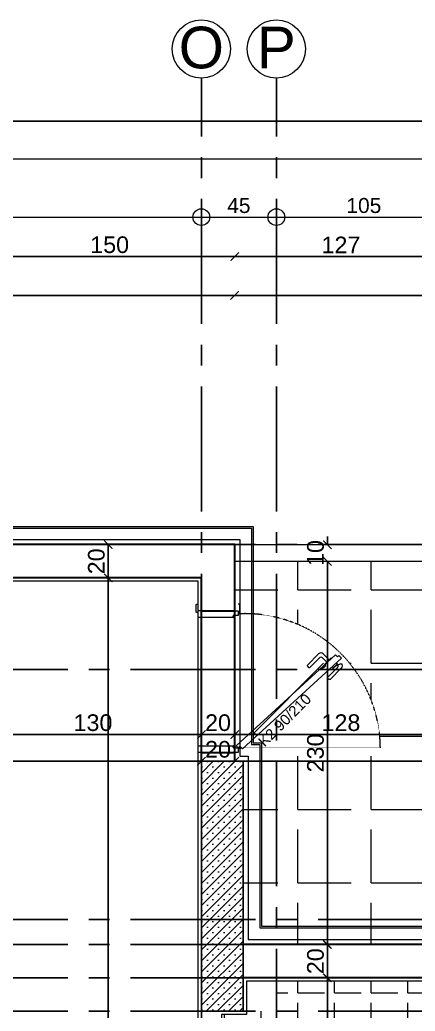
# Model space of a CAD drawing. Header units: millimetres. Extents: x 2778 to 13672, y 1832 to 5175.
# Drawn here: x 12277 to 12514, y 4540 to 5135 of the extents above; entities that cross this region are included whole.
import ezdxf

# ---------------------------------------------------------------- set-up
doc = ezdxf.new("R2010")
doc.units = ezdxf.units.MM
for name, pattern in [('CENTER2', [112.5, 75, -12.5, 12.5, -12.5]), ('DASHDOT2', [12.7, 6.35, -3.175, 0, -3.175]), ('DOTX2', [0.5, 0, -0.5])]:
    doc.linetypes.add(name, pattern=pattern)
for name, color, linetype, lineweight in [('aks', 251, 'DASHDOT2', 35), ('duvar', 232, 'Continuous', 30), ('görünüş', 201, 'Continuous', 18), ('ince', 37, 'Continuous', 0), ('iz', 1, 'DOTX2', 20), ('kapı', 3, 'Continuous', 18), ('sıva dış', 30, 'Continuous', 9), ('sıva iç', 21, 'Continuous', 0), ('yalıtım', 107, 'Continuous', 0), ('yazı', 11, 'Continuous', 20), ('z - tarama', 251, 'Continuous', 18), ('ölçü dış', 192, 'Continuous', 20), ('ÖLÇÜ İÇ', 7, 'Continuous', 9)]:
    doc.layers.add(name, color=color, linetype=linetype, lineweight=lineweight)
for name, color, linetype in [('İÇÖLÇÜ', 7, 'Continuous'), ('Panel', 7, 'Continuous'), ('Standart', 7, 'Continuous'), ('Ölçülendirme', 7, 'Continuous')]:
    doc.layers.add(name, color=color, linetype=linetype)
doc.styles.add('arial_1_18', font='arial.ttf', dxfattribs={"height": 0.2})
doc.styles.get("Standard").update_dxf_attribs({"font": 'arial.ttf'})
doc.dimstyles.new('zulay iç ölçü', dxfattribs={"dimtxt": 10, "dimasz": 5, "dimexe": 0.18, "dimexo": 0, "dimgap": 2, "dimtad": 3, "dimdec": 0, "dimzin": 0, "dimdsep": 46, "dimtxsty": 'Standard', "dimblk": 'ARCHTICK', "dimcen": 0.09, "dimse1": 1, "dimse2": 1, "dimadec": 0, "dimazin": 0, "dimtfac": 1, "dimtdec": 0, "dimtix": 1, "dimtofl": 0, "dimtmove": 0, "dimatfit": 3, "dimldrblk": 'ARCHTICK', "dimfxl": 1, "dimtolj": 1, "dimtzin": 0, "dimarcsym": 0})

# ---------------------------------------------------------------- blocks, each defined once
blk = doc.blocks.new('IDE941Entity3557')
at = {"layer": 'Panel', "linetype": 'Continuous', "lineweight": 5}
h = blk.add_hatch(dxfattribs=at)
h.set_pattern_fill('SACNCR', color=163, scale=50, style=0)
h.set_pattern_definition([(45, (0, 0), (-3.314563, 3.314563), []), (45, (3.3146, 0), (-3.314563, 3.314563), [0, -4.6875])])
h.paths.add_polyline_path([(3730, 2050), (3730, 2200), (3755, 2200), (3755, 2050)])
blk = doc.blocks.new('IDE941Entity3558')
at = {"layer": 'Panel', "color": 164, "linetype": 'Continuous', "lineweight": -3}
blk.add_lwpolyline([(3755, 2050), (3730, 2050)], dxfattribs=at)
blk = doc.blocks.new('IDE941Entity3559')
at = {"layer": 'Panel', "color": 164, "linetype": 'Continuous', "lineweight": -3}
blk.add_lwpolyline([(3755, 2050), (3755, 2200)], dxfattribs=at)
blk = doc.blocks.new('IDE941Entity3560')
at = {"layer": 'Panel', "color": 164, "linetype": 'Continuous', "lineweight": -3}
blk.add_lwpolyline([(3755, 2200), (3730, 2200)], dxfattribs=at)
blk = doc.blocks.new('IDE941Entity3561')
at = {"layer": 'Panel', "color": 164, "linetype": 'Continuous', "lineweight": -3}
blk.add_lwpolyline([(3730, 2050), (3730, 2200)], dxfattribs=at)
blk = doc.blocks.new('IDE941Entity3926')
at = {"layer": 'Ölçülendirme', "color": 1, "linetype": 'Continuous', "lineweight": 5}
for points in [[(3262, 2723), (4738, 2723)], [(3262, 2688), (4738, 2688)]]:
    blk.add_lwpolyline(points, dxfattribs=at)
for centre in [(3730, 2688), (3775, 2688)]:
    blk.add_circle(centre, 5, dxfattribs=at)
at = {"layer": 'Ölçülendirme', "color": 1, "linetype": 'Continuous', "lineweight": 5, "style": 'arial_1_18'}
for s, p in [('45', (3745.51, 2690.5)), ('105', (3817.01, 2690.5))]:
    blk.add_text(s, height=9, dxfattribs=at).set_placement(p)
blk = doc.blocks.new('_ArchTick')
at = {"color": 0, "linetype": 'ByBlock', "const_width": 0.15}
blk.add_lwpolyline([(-0.5, -0.5), (0.5, 0.5)], dxfattribs=at)
blk = doc.blocks.new('*D2696')
at = {"layer": 'Defpoints', "color": 0, "transparency": 16777216}
for p in [(8656.17, 5074.42), (8656.17, 5074.42), (13386.17, 5074.42)]:
    blk.add_point(p, dxfattribs=at)
at = {"layer": 'ÖLÇÜ İÇ', "color": 0, "lineweight": -2, "transparency": 16777216}
blk.add_line((13386.17, 5074.42), (8656.17, 5074.42), dxfattribs=at)
at = {"layer": 'ÖLÇÜ İÇ', "color": 0, "lineweight": -2, "transparency": 16777216, "xscale": 5, "yscale": 5, "zscale": 5, "rotation": 180}
blk.add_blockref('_ArchTick', (8656.17, 5074.42), dxfattribs=at)
at = {"layer": 'ÖLÇÜ İÇ', "color": 0, "lineweight": -2, "transparency": 16777216, "xscale": 5, "yscale": 5, "zscale": 5}
blk.add_blockref('_ArchTick', (13386.17, 5074.42), dxfattribs=at)
at = {"layer": 'ÖLÇÜ İÇ', "color": 0, "transparency": 16777216, "insert": (11021.17, 5081.52), "char_height": 10, "attachment_point": 5}
blk.add_mtext('\\A1;4730', dxfattribs=at)
blk = doc.blocks.new('sadsfsfsf')
at = {"layer": 'ince'}
for p, q in [((0.7, 0), (-0.7, 0)), ((0, 0.7), (0, -0.7))]:
    blk.add_line(p, q, dxfattribs=at)
for radius in [0.6, 0.45]:
    blk.add_circle((0, 0), radius, dxfattribs=at)
blk = doc.blocks.new('WER')
at = {"layer": 'duvar'}
for p, q in [((1010123.06, -373432.25), (1010103.06, -373432.25)), ((1010123.06, -373517.25), (1010103.06, -373517.25))]:
    blk.add_line(p, q, dxfattribs=at)
at = {"layer": 'ince'}
blk.add_line((1010091.45, -373444.09), (1010049.71, -373485.83), dxfattribs=at)
for points in [[(1010103.96, -373436.25), (1010103.96, -373435.3, 0.414214), (1010103.71, -373435.05), (1010102.66, -373435.05), (1010102.66, -373435.2, -0.170049), (1010102.81, -373435.14), (1010103.62, -373435.14, -0.414214), (1010103.87, -373435.39), (1010103.87, -373435.81, -0.482314), (1010103.56, -373436.05), (1010102.76, -373435.87, -0.112206), (1010102.66, -373435.82), (1010102.66, -373435.95)], [(1010044.08, -373482.78), (1010042.67, -373484.19), (1010039.14, -373485.66, -0.414214), (1010039.14, -373482.83), (1010045.85, -373476.11, -0.414214), (1010046.56, -373476.11), (1010047.27, -373476.82, -0.414214), (1010047.27, -373477.52), (1010041.26, -373483.53, 0.414214), (1010041.26, -373484.95)], [(1010047.76, -373486.45), (1010046.35, -373487.87), (1010049.88, -373491.4, 0.414214), (1010052.71, -373491.4), (1010059.43, -373484.69, 0.414214), (1010059.43, -373483.98), (1010058.72, -373483.27, 0.414214), (1010058.01, -373483.27), (1010052, -373489.28, -0.414214), (1010050.59, -373489.28)], [(1010103.96, -373514.2), (1010103.96, -373513.25), (1010102.66, -373513.55), (1010102.66, -373513.68, -0.112206), (1010102.76, -373513.63), (1010103.56, -373513.44, -0.482314), (1010103.87, -373513.69), (1010103.87, -373514.1, -0.414214), (1010103.62, -373514.35), (1010102.81, -373514.35, -0.170049), (1010102.66, -373514.3), (1010102.66, -373514.45), (1010103.71, -373514.45, 0.414214)]]:
    blk.add_lwpolyline(points, format="xyb", close=True, dxfattribs=at)
for points in [[(1010041.97, -373485.74), (1010041.55, -373485.31), (1010045.21, -373481.66), (1010045.63, -373482.08)], [(1010044.8, -373488.56), (1010045.23, -373488.99), (1010048.88, -373485.33), (1010048.46, -373484.91)]]:
    blk.add_lwpolyline(points, dxfattribs=at)
for points in [[(1010101.06, -373516.25), (1010100.31, -373516.25, 0.414214), (1010100.06, -373516.5), (1010100.06, -373521, 0.414214), (1010100.31, -373521.25), (1010101.06, -373521.25)], [(1010125.06, -373516.25), (1010125.81, -373516.25, -0.414214), (1010126.06, -373516.5), (1010126.06, -373521, -0.414214), (1010125.81, -373521.25), (1010125.06, -373521.25)]]:
    blk.add_lwpolyline(points, format="xyb", dxfattribs=at)
at = {"layer": 'iz', "ltscale": 0.1}
for p, q in [((1010103.06, -373432.25), (1010103.06, -373517.25)), ((1010123.06, -373432.25), (1010123.06, -373517.25)), ((1010101.06, -373435.05), (1010015.66, -373435.05))]:
    blk.add_line(p, q, dxfattribs=at)
blk.add_arc((1010096.92, -373434.29), 81.26, 180.53408, 272.92059, dxfattribs=at)
at = {"layer": 'kapı'}
for p, q in [((1010092.86, -373445.51), (1010090.03, -373442.68)), ((1010051.13, -373482.24), (1010048.3, -373484.41))]:
    blk.add_line(p, q, dxfattribs=at)
for points in [[(1010125.06, -373432.25), (1010125.06, -373436.25), (1010103.96, -373436.25), (1010103.96, -373435.3, 0.414214), (1010103.71, -373435.05), (1010101.06, -373435.05), (1010101.06, -373432.25), (1010101.06, -373432.25)], [(1010101.06, -373517.25), (1010101.06, -373514.45), (1010103.71, -373514.45, 0.414214), (1010103.96, -373514.2), (1010103.96, -373513.25), (1010125.06, -373513.25), (1010125.06, -373517.25)]]:
    blk.add_lwpolyline(points, format="xyb", dxfattribs=at)
blk.add_lwpolyline([(1010101.06, -373435.05), (1010100, -373436.11), (1010098.3, -373434.41), (1010038.97, -373488.74), (1010040.67, -373490.44), (1010041.38, -373489.73), (1010042.51, -373490.86), (1010102.19, -373436.18), (1010101.06, -373435.05)], dxfattribs=at)
at = {"layer": 'sıva iç'}
for p, q in [((1010101.06, -373432.25), (1010103.06, -373432.25)), ((1010123.06, -373432.25), (1010125.06, -373432.25)), ((1010103.06, -373517.25), (1010101.06, -373517.25)), ((1010123.06, -373517.25), (1010125.06, -373517.25))]:
    blk.add_line(p, q, dxfattribs=at)
at = {"layer": 'ölçü dış'}
blk.add_line((1010103.06, -373432.25), (1010123.06, -373432.25), dxfattribs=at)
at = {"layer": 'ince', "rotation": 270}
blk.add_blockref('sadsfsfsf', (1010100, -373435.05), dxfattribs=at)
at = {"layer": 'yazı'}
blk.add_text('K2 90/210', height=6.328, rotation=225, dxfattribs=at).set_placement((1010085.08, -373435.16))
blk = doc.blocks.new('*D3273')
at = {"layer": 'Defpoints', "color": 0, "transparency": 16777216}
for p in [(12406.17, 4706.22), (12406.17, 4706.22), (12533.67, 4580.23)]:
    blk.add_point(p, dxfattribs=at)
at = {"layer": 'ÖLÇÜ İÇ', "color": 0, "lineweight": -2, "transparency": 16777216}
blk.add_line((12533.67, 4706.22), (12406.17, 4706.22), dxfattribs=at)
at = {"layer": 'ÖLÇÜ İÇ', "color": 0, "lineweight": -2, "transparency": 16777216, "xscale": 5, "yscale": 5, "zscale": 5, "rotation": 180}
blk.add_blockref('_ArchTick', (12406.17, 4706.22), dxfattribs=at)
at = {"layer": 'ÖLÇÜ İÇ', "color": 0, "lineweight": -2, "transparency": 16777216, "xscale": 5, "yscale": 5, "zscale": 5}
blk.add_blockref('_ArchTick', (12533.67, 4706.22), dxfattribs=at)
at = {"layer": 'ÖLÇÜ İÇ', "color": 0, "transparency": 16777216, "insert": (12469.92, 4713.33), "char_height": 10, "attachment_point": 5}
blk.add_mtext('\\A1;128', dxfattribs=at)
blk = doc.blocks.new('*D3274')
at = {"layer": 'Defpoints', "color": 0, "transparency": 16777216}
for p in [(12386.17, 4706.22), (12386.17, 4706.22), (12406.17, 4706.22)]:
    blk.add_point(p, dxfattribs=at)
at = {"layer": 'ÖLÇÜ İÇ', "color": 0, "lineweight": -2, "transparency": 16777216}
blk.add_line((12406.17, 4706.22), (12386.17, 4706.22), dxfattribs=at)
at = {"layer": 'ÖLÇÜ İÇ', "color": 0, "lineweight": -2, "transparency": 16777216, "xscale": 5, "yscale": 5, "zscale": 5, "rotation": 180}
blk.add_blockref('_ArchTick', (12386.17, 4706.22), dxfattribs=at)
at = {"layer": 'ÖLÇÜ İÇ', "color": 0, "lineweight": -2, "transparency": 16777216, "xscale": 5, "yscale": 5, "zscale": 5}
blk.add_blockref('_ArchTick', (12406.17, 4706.22), dxfattribs=at)
at = {"layer": 'ÖLÇÜ İÇ', "color": 0, "transparency": 16777216, "insert": (12396.17, 4713.33), "char_height": 10, "attachment_point": 5}
blk.add_mtext('\\A1;20', dxfattribs=at)
blk = doc.blocks.new('*D3275')
at = {"layer": 'Defpoints', "color": 0, "transparency": 16777216}
for p in [(12256.17, 4800.23), (12256.17, 4706.22), (12386.17, 4706.22)]:
    blk.add_point(p, dxfattribs=at)
at = {"layer": 'ÖLÇÜ İÇ', "color": 0, "lineweight": -2, "transparency": 16777216}
blk.add_line((12386.17, 4706.22), (12256.17, 4706.22), dxfattribs=at)
at = {"layer": 'ÖLÇÜ İÇ', "color": 0, "lineweight": -2, "transparency": 16777216, "xscale": 5, "yscale": 5, "zscale": 5, "rotation": 180}
blk.add_blockref('_ArchTick', (12256.17, 4706.22), dxfattribs=at)
at = {"layer": 'ÖLÇÜ İÇ', "color": 0, "lineweight": -2, "transparency": 16777216, "xscale": 5, "yscale": 5, "zscale": 5}
blk.add_blockref('_ArchTick', (12386.17, 4706.22), dxfattribs=at)
at = {"layer": 'ÖLÇÜ İÇ', "color": 0, "transparency": 16777216, "insert": (12321.17, 4713.33), "char_height": 10, "attachment_point": 5}
blk.add_mtext('\\A1;130', dxfattribs=at)
blk = doc.blocks.new('*D3282')
at = {"layer": 'Defpoints', "color": 0, "transparency": 16777216}
for p in [(12406.17, 4690.23), (12406.17, 4690.23), (12841.17, 4690.23)]:
    blk.add_point(p, dxfattribs=at)
at = {"layer": 'ÖLÇÜ İÇ', "color": 0, "lineweight": -2, "transparency": 16777216}
blk.add_line((12841.17, 4690.23), (12406.17, 4690.23), dxfattribs=at)
at = {"layer": 'ÖLÇÜ İÇ', "color": 0, "lineweight": -2, "transparency": 16777216, "xscale": 5, "yscale": 5, "zscale": 5, "rotation": 180}
blk.add_blockref('_ArchTick', (12406.17, 4690.23), dxfattribs=at)
at = {"layer": 'ÖLÇÜ İÇ', "color": 0, "lineweight": -2, "transparency": 16777216, "xscale": 5, "yscale": 5, "zscale": 5}
blk.add_blockref('_ArchTick', (12841.17, 4690.23), dxfattribs=at)
at = {"layer": 'ÖLÇÜ İÇ', "color": 0, "transparency": 16777216, "insert": (12623.67, 4697.34), "char_height": 10, "attachment_point": 5}
blk.add_mtext('\\A1;435', dxfattribs=at)
blk = doc.blocks.new('*D3283')
at = {"layer": 'Defpoints', "color": 0, "transparency": 16777216}
for p in [(12386.17, 4690.23), (12386.17, 4690.23), (12406.17, 4690.23)]:
    blk.add_point(p, dxfattribs=at)
at = {"layer": 'ÖLÇÜ İÇ', "color": 0, "lineweight": -2, "transparency": 16777216}
blk.add_line((12406.17, 4690.23), (12386.17, 4690.23), dxfattribs=at)
at = {"layer": 'ÖLÇÜ İÇ', "color": 0, "lineweight": -2, "transparency": 16777216, "xscale": 5, "yscale": 5, "zscale": 5, "rotation": 180}
blk.add_blockref('_ArchTick', (12386.17, 4690.23), dxfattribs=at)
at = {"layer": 'ÖLÇÜ İÇ', "color": 0, "lineweight": -2, "transparency": 16777216, "xscale": 5, "yscale": 5, "zscale": 5}
blk.add_blockref('_ArchTick', (12406.17, 4690.23), dxfattribs=at)
at = {"layer": 'ÖLÇÜ İÇ', "color": 0, "transparency": 16777216, "insert": (12396.17, 4697.34), "char_height": 10, "attachment_point": 5}
blk.add_mtext('\\A1;20', dxfattribs=at)
blk = doc.blocks.new('*D3284')
at = {"layer": 'Defpoints', "color": 0, "transparency": 16777216}
for p in [(11946.17, 4690.23), (11946.17, 4690.23), (12386.17, 4690.23)]:
    blk.add_point(p, dxfattribs=at)
at = {"layer": 'ÖLÇÜ İÇ', "color": 0, "lineweight": -2, "transparency": 16777216}
blk.add_line((12386.17, 4690.23), (11946.17, 4690.23), dxfattribs=at)
at = {"layer": 'ÖLÇÜ İÇ', "color": 0, "lineweight": -2, "transparency": 16777216, "xscale": 5, "yscale": 5, "zscale": 5, "rotation": 180}
blk.add_blockref('_ArchTick', (11946.17, 4690.23), dxfattribs=at)
at = {"layer": 'ÖLÇÜ İÇ', "color": 0, "lineweight": -2, "transparency": 16777216, "xscale": 5, "yscale": 5, "zscale": 5}
blk.add_blockref('_ArchTick', (12386.17, 4690.23), dxfattribs=at)
at = {"layer": 'ÖLÇÜ İÇ', "color": 0, "transparency": 16777216, "insert": (12166.17, 4697.34), "char_height": 10, "attachment_point": 5}
blk.add_mtext('\\A1;440', dxfattribs=at)
blk = doc.blocks.new('*D3305')
at = {"layer": 'Defpoints', "color": 0, "transparency": 16777216}
for p in [(12330.32, 4800.23), (12330.32, 4800.23), (12330.32, 4155.23)]:
    blk.add_point(p, dxfattribs=at)
at = {"layer": 'ÖLÇÜ İÇ', "color": 0, "lineweight": -2, "transparency": 16777216}
blk.add_line((12330.32, 4155.23), (12330.32, 4800.23), dxfattribs=at)
at = {"layer": 'ÖLÇÜ İÇ', "color": 0, "lineweight": -2, "transparency": 16777216, "xscale": 5, "yscale": 5, "zscale": 5}
for p, rotation in [((12330.32, 4800.23), 90), ((12330.32, 4155.23), 270)]:
    blk.add_blockref('_ArchTick', p, dxfattribs=dict(at, rotation=rotation))
at = {"layer": 'ÖLÇÜ İÇ', "color": 0, "transparency": 16777216, "insert": (12323.22, 4477.73), "char_height": 10, "attachment_point": 5, "rotation": 90}
blk.add_mtext('\\A1;645', dxfattribs=at)
blk = doc.blocks.new('*D3306')
at = {"layer": 'Defpoints', "color": 0, "transparency": 16777216}
for p in [(12330.32, 4820.23), (12330.32, 4820.23), (12330.32, 4800.23)]:
    blk.add_point(p, dxfattribs=at)
at = {"layer": 'ÖLÇÜ İÇ', "color": 0, "lineweight": -2, "transparency": 16777216}
blk.add_line((12330.32, 4800.23), (12330.32, 4820.23), dxfattribs=at)
at = {"layer": 'ÖLÇÜ İÇ', "color": 0, "lineweight": -2, "transparency": 16777216, "xscale": 5, "yscale": 5, "zscale": 5}
for p, rotation in [((12330.32, 4820.23), 90), ((12330.32, 4800.23), 270)]:
    blk.add_blockref('_ArchTick', p, dxfattribs=dict(at, rotation=rotation))
at = {"layer": 'ÖLÇÜ İÇ', "color": 0, "transparency": 16777216, "insert": (12323.22, 4810.23), "char_height": 10, "attachment_point": 5, "rotation": 90}
blk.add_mtext('\\A1;20', dxfattribs=at)
blk = doc.blocks.new('*D3314')
at = {"layer": 'Defpoints', "color": 0, "transparency": 16777216}
for p in [(12461.78, 4560.23), (12461.78, 4560.23), (12461.78, 4155.23)]:
    blk.add_point(p, dxfattribs=at)
at = {"layer": 'ÖLÇÜ İÇ', "color": 0, "lineweight": -2, "transparency": 16777216}
blk.add_line((12461.78, 4155.23), (12461.78, 4560.23), dxfattribs=at)
at = {"layer": 'ÖLÇÜ İÇ', "color": 0, "lineweight": -2, "transparency": 16777216, "xscale": 5, "yscale": 5, "zscale": 5}
for p, rotation in [((12461.78, 4560.23), 90), ((12461.78, 4155.23), 270)]:
    blk.add_blockref('_ArchTick', p, dxfattribs=dict(at, rotation=rotation))
at = {"layer": 'ÖLÇÜ İÇ', "color": 0, "transparency": 16777216, "insert": (12454.67, 4357.73), "char_height": 10, "attachment_point": 5, "rotation": 90}
blk.add_mtext('\\A1;405', dxfattribs=at)
blk = doc.blocks.new('*D3315')
at = {"layer": 'Defpoints', "color": 0, "transparency": 16777216}
for p in [(12461.78, 4580.23), (12461.78, 4580.23), (12461.78, 4560.23)]:
    blk.add_point(p, dxfattribs=at)
at = {"layer": 'ÖLÇÜ İÇ', "color": 0, "lineweight": -2, "transparency": 16777216}
blk.add_line((12461.78, 4560.23), (12461.78, 4580.23), dxfattribs=at)
at = {"layer": 'ÖLÇÜ İÇ', "color": 0, "lineweight": -2, "transparency": 16777216, "xscale": 5, "yscale": 5, "zscale": 5}
for p, rotation in [((12461.78, 4580.23), 90), ((12461.78, 4560.23), 270)]:
    blk.add_blockref('_ArchTick', p, dxfattribs=dict(at, rotation=rotation))
at = {"layer": 'ÖLÇÜ İÇ', "color": 0, "transparency": 16777216, "insert": (12454.67, 4570.23), "char_height": 10, "attachment_point": 5, "rotation": 90}
blk.add_mtext('\\A1;20', dxfattribs=at)
blk = doc.blocks.new('*D3316')
at = {"layer": 'Defpoints', "color": 0, "transparency": 16777216}
for p in [(12461.78, 4810.23), (12461.78, 4810.23), (12461.78, 4580.23)]:
    blk.add_point(p, dxfattribs=at)
at = {"layer": 'ÖLÇÜ İÇ', "color": 0, "lineweight": -2, "transparency": 16777216}
blk.add_line((12461.78, 4580.23), (12461.78, 4810.23), dxfattribs=at)
at = {"layer": 'ÖLÇÜ İÇ', "color": 0, "lineweight": -2, "transparency": 16777216, "xscale": 5, "yscale": 5, "zscale": 5}
for p, rotation in [((12461.78, 4810.23), 90), ((12461.78, 4580.23), 270)]:
    blk.add_blockref('_ArchTick', p, dxfattribs=dict(at, rotation=rotation))
at = {"layer": 'ÖLÇÜ İÇ', "color": 0, "transparency": 16777216, "insert": (12454.67, 4695.23), "char_height": 10, "attachment_point": 5, "rotation": 90}
blk.add_mtext('\\A1;230', dxfattribs=at)
blk = doc.blocks.new('*D3317')
at = {"layer": 'Defpoints', "color": 0, "transparency": 16777216}
for p in [(12461.78, 4820.23), (12461.78, 4820.23), (12461.78, 4810.23)]:
    blk.add_point(p, dxfattribs=at)
at = {"layer": 'ÖLÇÜ İÇ', "color": 0, "lineweight": -2, "transparency": 16777216}
for p, q in [((12461.78, 4820.23), (12461.78, 4825.23)), ((12461.78, 4810.23), (12461.78, 4805.23))]:
    blk.add_line(p, q, dxfattribs=at)
at = {"layer": 'ÖLÇÜ İÇ', "color": 0, "lineweight": -2, "transparency": 16777216, "xscale": 5, "yscale": 5, "zscale": 5}
for p, rotation in [((12461.78, 4820.23), 270), ((12461.78, 4810.23), 90)]:
    blk.add_blockref('_ArchTick', p, dxfattribs=dict(at, rotation=rotation))
at = {"layer": 'ÖLÇÜ İÇ', "color": 0, "transparency": 16777216, "insert": (12454.67, 4815.23), "char_height": 10, "attachment_point": 5, "rotation": 90}
blk.add_mtext('\\A1;10', dxfattribs=at)

msp = doc.modelspace()

# ---------------------------------------------------------------- hatches: boundary and pattern name
at = {"layer": 'z - tarama', "true_color": 0x000000}
h = msp.add_hatch(dxfattribs=at)
h.set_pattern_fill('ANGLE', color=18, scale=160, style=0)
h.set_pattern_definition([(0, (-1051519.92, 409725.164), (0, 44), [32, -12]), (90, (-1051519.92, 409725.164), (-44, 3e-15), [32, -12])])
h.paths.add_polyline_path([(12536.17, 4745.23), (12851.17, 4745.23), (12851.17, 4810.23), (12536.17, 4810.23)])
h.paths.add_polyline_path([(12805.89, 4757.5), (12816.5, 4768.11), (12815.08, 4769.52), (12819.33, 4769.52), (12819.33, 4765.28), (12817.91, 4766.69), (12807.31, 4756.09)], flags=16)
h.paths.add_polyline_path([(12823.08, 4784.24), (12838.08, 4784.24), (12838.08, 4769.24), (12823.08, 4769.24)], flags=16)
h.paths.add_polyline_path([(12837.14, 4776.74, -1), (12824.01, 4776.74, -1)], flags=0)
h.paths.add_polyline_path([(12704.18, 4690.23), (12841.17, 4690.23), (12841.17, 4745.23), (12536.17, 4745.23), (12536.17, 4690.23), (12585.55, 4690.23), (12585.55, 4742.32), (12704.18, 4742.32)])
h.paths.add_polyline_path([(12536.17, 4595.23), (12623.67, 4595.23), (12623.67, 4611.58, -0.414214), (12616.67, 4618.58, -1), (12630.67, 4618.58, -0.414214), (12623.67, 4611.58), (12623.67, 4595.23), (12836.17, 4595.23), (12836.17, 4690.23), (12704.18, 4690.23), (12704.18, 4656.95), (12585.55, 4656.95), (12585.55, 4690.23), (12536.17, 4690.23)])
h.paths.add_polyline_path([(12710.67, 4580.23), (12713.67, 4580.23), (12836.17, 4580.23), (12836.17, 4595.23), (12623.67, 4595.23), (12623.67, 4580.23)])
h.paths.add_polyline_path([(12431.17, 4580.23), (12536.17, 4580.23), (12536.17, 4595.23), (12431.17, 4595.23)])
h.paths.add_polyline_path([(12536.67, 4580.23), (12623.67, 4580.23), (12623.67, 4595.23), (12536.17, 4595.23), (12536.17, 4580.23)])
h.paths.add_polyline_path([(12431.17, 4595.23), (12536.17, 4595.23), (12536.17, 4690.23), (12431.17, 4690.23)])
h.paths.add_polyline_path([(12411.17, 4595.23), (12431.17, 4595.23), (12431.17, 4690.23), (12411.17, 4690.23)])
h.paths.add_polyline_path([(12411.17, 4580.23), (12431.17, 4580.23), (12431.17, 4595.23), (12411.17, 4595.23)])
h.paths.add_polyline_path([(12493.57, 4698.32), (12431.17, 4698.32), (12431.17, 4690.23), (12536.17, 4690.23), (12536.17, 4745.23), (12478.12, 4745.23, -0.155647)])
h.paths.add_polyline_path([(12431.17, 4776.6, -0.179292), (12478.12, 4745.23), (12536.17, 4745.23), (12536.17, 4810.23), (12431.17, 4810.23)])
h.paths.add_polyline_path([(12406.17, 4780.52), (12408.17, 4780.52), (12408.67, 4779.77, 1), (12409.17, 4779.77), (12409.17, 4784.52), (12408.92, 4784.52, -0.414214), (12409.17, 4784.27), (12409.17, 4779.52), (12408.17, 4779.52), (12408.17, 4778.72, -0.071418), (12431.17, 4776.6), (12431.17, 4810.23), (12406.17, 4810.23)])
h.paths.add_polyline_path([(12818.93, 4766.56), (12807.28, 4754.91), (12813.08, 4749.11), (12824.73, 4760.75)], flags=24)
h.paths.add_polyline_path([(12623.63, 4605.87), (12623.63, 4589), (12633.12, 4589), (12633.12, 4605.87)], flags=9)
h.paths.add_polyline_path([(12613.47, 4606.19), (12613.47, 4587.21), (12622.96, 4587.21), (12622.96, 4606.19)], flags=9)
h.paths.add_polyline_path([(12618.55, 4624.98), (12618.55, 4607.05), (12628.04, 4607.05), (12628.04, 4624.98)], flags=24)
at = {"layer": 'z - tarama'}
h = msp.add_hatch(dxfattribs=at)
h.set_pattern_fill('ANGLE', color=252, scale=80, style=0)
h.set_pattern_definition([(0, (-1051519.92, 409725.164), (0, 22), [16, -6]), (90, (-1051519.92, 409725.164), (-22, 1e-15), [16, -6])])
h.paths.add_polyline_path([(12536.17, 4540.23), (12774.17, 4540.23), (12774.17, 4558.23), (12536.17, 4558.23)])
h.paths.add_polyline_path([(12536.17, 4445.23), (12774.17, 4445.23), (12774.17, 4451.84), (12772.26, 4451.84, -0.414214), (12771.76, 4452.34), (12771.76, 4481.34, -0.414214), (12772.26, 4481.84), (12774.17, 4481.84), (12774.17, 4528.23), (12774.17, 4528.23), (12774.17, 4540.23), (12536.17, 4540.23)])
h.paths.add_polyline_path([(12431.17, 4445.23), (12536.17, 4445.23), (12536.17, 4540.23), (12431.17, 4540.23)])
h.paths.add_polyline_path([(12398.17, 4445.23), (12431.17, 4445.23), (12431.17, 4540.23), (12413.17, 4540.23), (12413.17, 4538.23), (12398.17, 4538.23)])
h.paths.add_polyline_path([(12431.17, 4540.23), (12536.17, 4540.23), (12536.17, 4558.23), (12431.17, 4558.23)])
h.paths.add_polyline_path([(12536.17, 4412.05), (12538.17, 4412.05), (12538.17, 4410.23), (12774.17, 4410.23), (12774.17, 4445.23), (12536.17, 4445.23)])
h.paths.add_polyline_path([(12431.17, 4239.45, -0.121467), (12466.75, 4219.29), (12466.77, 4219.32), (12468.47, 4217.62, -0.197654), (12494.28, 4157.98, -0.416778), (12494.53, 4158.23), (12499.28, 4158.23), (12499.28, 4157.23), (12536.17, 4157.23), (12536.17, 4217.23), (12536.17, 4342.05), (12523.17, 4342.05), (12521.7, 4311.99), (12484.63, 4311.99), (12483.17, 4342.06), (12458.17, 4342.06), (12456.7, 4311.99), (12431.17, 4311.99)])
h.paths.add_polyline_path([(12398.17, 4157.23), (12401.28, 4157.23), (12401.28, 4158.23), (12406.28, 4158.23), (12406.28, 4157.23), (12408.08, 4157.23), (12408.08, 4157.7, -1), (12408.08, 4158.9), (12408.08, 4159.36), (12407.45, 4159.99), (12408.08, 4160.63), (12408.08, 4242.63, -0.068537), (12431.17, 4239.45), (12431.17, 4311.99), (12419.63, 4311.99), (12418.17, 4342.06), (12398.17, 4342.06)])
h.paths.add_polyline_path([(12538.17, 4342.05), (12536.17, 4342.05), (12536.17, 4217.23), (12571.73, 4217.23), (12571.73, 4218.13), (12569.89, 4218.13), (12569.89, 4219.93), (12592.48, 4219.93), (12592.48, 4218.13), (12590.63, 4218.13), (12590.63, 4217.23), (12597.24, 4217.23), (12597.24, 4218.13), (12595.4, 4218.13), (12595.4, 4219.93), (12604.41, 4219.93), (12604.41, 4218.13), (12602.57, 4218.13), (12602.57, 4217.23), (12674.57, 4217.23, -0.414214), (12674.07, 4217.73), (12674.07, 4219.23, -0.414214), (12674.57, 4219.73), (12703.57, 4219.73, -0.414214), (12704.07, 4219.23), (12704.07, 4217.23), (12719.07, 4217.23), (12734.17, 4217.23), (12734.17, 4237.23), (12774.17, 4237.23), (12774.17, 4267.86), (12772.79, 4267.86), (12772.79, 4256.43), (12769.17, 4256.43), (12769.17, 4305), (12772.79, 4305), (12772.79, 4293.57), (12774.17, 4293.57), (12774.17, 4410.23), (12538.17, 4410.23)])
h.paths.add_polyline_path([(12575.25, 4392.34), (12683.47, 4392.34), (12683.47, 4325.91), (12575.25, 4325.91)], flags=16)
h.paths.add_polyline_path([(12684.45, 4346.99), (12623.65, 4346.99), (12623.65, 4333.18), (12684.45, 4333.18)], flags=24)
h.paths.add_polyline_path([(12681.99, 4363.66), (12648.6, 4363.66), (12648.6, 4354.85), (12681.99, 4354.85)], flags=8)
h.paths.add_polyline_path([(12682.73, 4374.94), (12604.62, 4374.94), (12604.62, 4363.34), (12682.73, 4363.34)], flags=8)
h.paths.add_polyline_path([(12682.39, 4391.37), (12586.78, 4391.37), (12586.78, 4379.75), (12682.39, 4379.75)], flags=8)
h.paths.add_polyline_path([(12682.39, 4383.17), (12592.94, 4383.17), (12592.94, 4371.55), (12682.39, 4371.55)], flags=8)
h.paths.add_polyline_path([(12612.66, 4210.97), (12544.45, 4210.97), (12544.45, 4199.4), (12612.66, 4199.4)], flags=9)

# ---------------------------------------------------------------- linework, layer by layer
at = {"layer": 'aks', "color": 251, "linetype": 'CENTER2', "lineweight": -3}
for points in [[(12386.17, 2140.23), (12386.17, 5100.23)], [(12431.17, 2140.23), (12431.17, 5100.23)], [(8406.17, 4820.23), (13636.17, 4820.23)], [(8406.17, 4745.23), (13636.17, 4745.23)], [(8406.17, 4690.23), (13636.17, 4690.23)], [(8406.17, 4595.23), (13636.17, 4595.23)], [(8406.17, 4580.23), (13636.17, 4580.23)], [(8406.17, 4560.23), (13636.17, 4560.23)], [(8406.17, 4540.23), (13636.17, 4540.23)]]:
    msp.add_lwpolyline(points, dxfattribs=at)
at = {"layer": 'aks', "color": 30, "linetype": 'Continuous', "lineweight": 5}
for centre in [(12386.17, 5117.73), (12431.17, 5117.73)]:
    msp.add_circle(centre, 17.5, dxfattribs=at)
at = {"layer": 'duvar', "lineweight": 30}
for p, q in [((12836.17, 4580.23), (12411.17, 4580.23)), ((12836.17, 4560.23), (12411.17, 4560.23))]:
    msp.add_line(p, q, dxfattribs=at)
for points in [[(12406.17, 4690.23), (12406.17, 4820.23), (11926.17, 4820.23), (11926.17, 4690.23)], [(12386.17, 4690.23), (12386.17, 4800.23), (11946.17, 4800.23), (11946.17, 4690.23)]]:
    msp.add_lwpolyline(points, dxfattribs=at)
at = {"layer": 'görünüş'}
for points in [[(12406.17, 4820.23), (12861.17, 4820.23), (12861.17, 4745.23)], [(12406.17, 4810.23), (12851.17, 4810.23), (12851.17, 4745.23)]]:
    msp.add_lwpolyline(points, dxfattribs=at)
at = {"layer": 'İÇÖLÇÜ'}
for p, q in [((12256.17, 4993.09), (12406.17, 4993.09)), ((12406.17, 4993.09), (12533.67, 4993.09)), ((12406.17, 4969.82), (11926.17, 4969.82)), ((12861.17, 4969.82), (12406.17, 4969.82))]:
    msp.add_line(p, q, dxfattribs=at)
at = {"layer": 'sıva dış'}
for p, q in [((11923.17, 4823.23), (12409.17, 4823.23)), ((12409.17, 4823.23), (12409.17, 4693.23)), ((12409.17, 4693.23), (12414.17, 4693.23)), ((12414.17, 4693.23), (12414.17, 4583.23)), ((12414.17, 4583.23), (12833.17, 4583.23))]:
    msp.add_line(p, q, dxfattribs=at)
at = {"layer": 'sıva iç'}
for points in [[(12384.17, 4798.23), (11948.17, 4798.23), (11948.17, 4692.23), (11953.17, 4692.23), (11953.17, 4538.23), (11948.17, 4538.23), (11948.17, 4157.23), (12364.17, 4157.23), (12364.17, 4197.23), (12384.17, 4197.23)], [(12834.17, 4558.23), (12413.17, 4558.23), (12413.17, 4538.23), (12398.17, 4538.23), (12398.17, 4157.23), (12794.17, 4157.23), (12794.17, 4177.23), (12834.17, 4177.23)]]:
    msp.add_lwpolyline(points, close=True, dxfattribs=at)
at = {"layer": 'yalıtım'}
for p, q in [((11915.17, 4831.23), (12417.17, 4831.23)), ((11916.17, 4830.23), (12416.17, 4830.23)), ((12416.17, 4830.23), (12416.17, 4700.23)), ((12417.17, 4831.23), (12417.17, 4701.23)), ((12417.17, 4701.23), (12422.17, 4701.23)), ((12422.17, 4701.23), (12422.17, 4591.23)), ((12416.17, 4700.23), (12421.17, 4700.23)), ((12421.17, 4700.23), (12421.17, 4590.23)), ((12421.17, 4590.23), (12826.17, 4590.23)), ((12422.17, 4591.23), (12825.17, 4591.23))]:
    msp.add_line(p, q, dxfattribs=at)

# ---------------------------------------------------------------- block references
at = {"layer": 'İÇÖLÇÜ', "xscale": 5, "yscale": 5, "zscale": 5}
for p in [(12406.17, 4993.09), (12406.17, 4969.82)]:
    msp.add_blockref('_ArchTick', p, dxfattribs=at)
at = {"layer": 'İÇÖLÇÜ', "xscale": 5, "yscale": 5, "zscale": 5, "rotation": 180}
for p in [(12406.17, 4993.09), (12406.17, 4969.82)]:
    msp.add_blockref('_ArchTick', p, dxfattribs=at)
at = {"layer": 'Panel'}
for name in ['IDE941Entity3557', 'IDE941Entity3560', 'IDE941Entity3561', 'IDE941Entity3559', 'IDE941Entity3558']:
    msp.add_blockref(name, (8656.17, 2490.23), dxfattribs=at)
at = {"layer": 'Standart'}
msp.add_blockref('IDE941Entity3926', (8656.17, 2328.8), dxfattribs=at)
at = {"layer": 'sıva iç', "rotation": 180}
msp.add_blockref('WER', (1022509.23, -368736.73), dxfattribs=at)

# ---------------------------------------------------------------- texts
at = {"layer": 'aks', "color": 1, "linetype": 'Continuous', "lineweight": 5, "style": 'arial_1_18'}
for s, p in [('O', (12372.6, 5106.11)), ('P', (12419.53, 5106.11))]:
    msp.add_text(s, height=25, dxfattribs=at).set_placement(p)
at = {"layer": 'İÇÖLÇÜ', "char_height": 10, "attachment_point": 5}
for s, insert in [('\\A1;150', (12331.17, 5000.2)), ('\\A1;127', (12469.92, 5000.11))]:
    msp.add_mtext(s, dxfattribs=dict(at, insert=insert))

# ---------------------------------------------------------------- dimensions: what is measured, and where the dimension line sits
at = {"layer": 'ÖLÇÜ İÇ', "color": 1}
dim = msp.add_linear_dim(base=(8656.17, 5074.42), p1=(13386.17, 5074.42), p2=(8656.17, 5074.42), dimstyle='zulay iç ölçü', dxfattribs=at)
dim.commit()
dim.dimension.update_dxf_attribs({"geometry": '*D2696', "text_midpoint": (11021.17, 5081.52)})
at = {"layer": 'ÖLÇÜ İÇ'}
for base, p1, p2, angle, picture, middle in [((12330.32, 4820.23), (12330.32, 4800.23), (12330.32, 4820.23), 270, '*D3306', (12323.22, 4810.23)), ((12461.78, 4820.23), (12461.78, 4810.23), (12461.78, 4820.23), 270, '*D3317', (12454.67, 4815.23)), ((12461.78, 4810.23), (12461.78, 4580.23), (12461.78, 4810.23), 270, '*D3316', (12454.67, 4695.23)), ((12330.32, 4800.23), (12330.32, 4155.23), (12330.32, 4800.23), 270, '*D3305', (12323.22, 4477.73)), ((12256.17, 4706.22), (12386.17, 4706.22), (12256.17, 4800.23), 180, '*D3275', (12321.17, 4713.33)), ((12386.17, 4706.22), (12406.17, 4706.22), (12386.17, 4706.22), 180, '*D3274', (12396.17, 4713.33)), ((12406.16967143, 4706.22198779), (12533.66967143, 4580.23434904), (12406.16967143, 4706.22198779), 180, '*D3273', (12469.91967143, 4713.32771767)), ((11946.17, 4690.23), (12386.17, 4690.23), (11946.17, 4690.23), 180, '*D3284', (12166.17, 4697.34)), ((12386.17, 4690.23), (12406.17, 4690.23), (12386.17, 4690.23), 180, '*D3283', (12396.17, 4697.34)), ((12406.17, 4690.23), (12841.17, 4690.23), (12406.17, 4690.23), 180, '*D3282', (12623.67, 4697.34)), ((12461.78, 4580.23), (12461.78, 4560.23), (12461.78, 4580.23), 270, '*D3315', (12454.67, 4570.23)), ((12461.78, 4560.23), (12461.78, 4155.23), (12461.78, 4560.23), 270, '*D3314', (12454.67, 4357.73))]:
    dim = msp.add_linear_dim(base=base, p1=p1, p2=p2, angle=angle, dimstyle='zulay iç ölçü', override={"dimtmove": 1}, dxfattribs=at)
    dim.commit()
    dim.dimension.update_dxf_attribs({"geometry": picture, "text_midpoint": middle})

doc.saveas('drawing.dxf')
